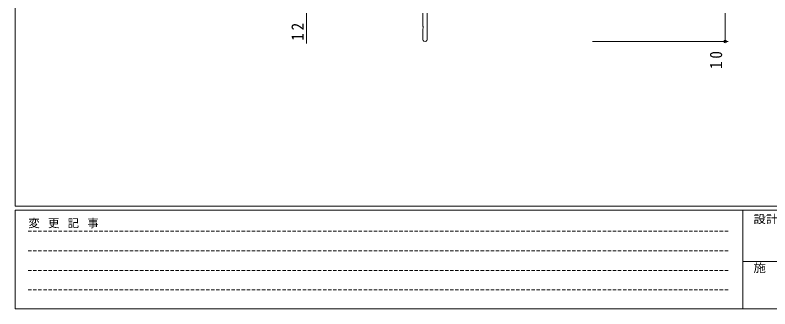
# Model space of a CAD drawing. Units: millimetres on the paper. Extents: x -420 to 373, y -297 to 267.
# Drawn here: x -417.7 to -150.5, y -297 to -193 of the extents above; entities that cross this region are included whole.
import ezdxf
from ezdxf.enums import TextEntityAlignment as Align

# ---------------------------------------------------------------- set-up
doc = ezdxf.new("R2010")
doc.units = ezdxf.units.MM
doc.linetypes.add('DASHED1', pattern=[1.8, 1.2, -0.6])
for name, color, linetype, lineweight in [('0-1_YKK_ZWAK', 7, 'Continuous', 9), ('0-3_YKK_11', 7, 'Continuous', 9), ('0-7_YKK_D', 6, 'Continuous', 9)]:
    doc.layers.add(name, color=color, linetype=linetype, lineweight=lineweight)
doc.styles.add('ＭＳ ゴシック', font='')
doc.styles.get('ＭＳ ゴシック').set_extended_font_data('MS Gothic')

msp = doc.modelspace()

# ---------------------------------------------------------------- linework, layer by layer
at = {"layer": '0-1_YKK_ZWAK'}
for p, q in [((-417.7, -260.6), (-417.7, 264.4)), ((352.3, -260.6), (-417.7, -260.6)), ((-417.7, -297), (-417.7, -262)), ((314.5, -262), (-417.7, -262)), ((-160.1, -262), (-160.1, -297)), ((-160.1, -280.199), (-31.3, -280.199)), ((-417.7, -297), (314.5, -297))]:
    msp.add_line(p, q, dxfattribs=at)
at = {"layer": '0-1_YKK_ZWAK', "linetype": 'DASHED1'}
for p, q in [((-413.101, -269.512), (-164.909, -269.512)), ((-413.101, -276.441), (-164.909, -276.441)), ((-413.101, -283.37), (-164.909, -283.37)), ((-413.101, -290.298), (-164.909, -290.298))]:
    msp.add_line(p, q, dxfattribs=at)
at = {"layer": '0-3_YKK_11'}
for p, q in [((-273.336, -196.846), (-273.336, -192.304)), ((-271.836, -192.304), (-271.836, -201.554)), ((-273.216, -197.029), (-273.336, -196.846)), ((-273.336, -197.762), (-273.216, -197.579)), ((-273.216, -197.579), (-273.216, -197.029)), ((-273.336, -201.554), (-273.336, -197.762))]:
    msp.add_line(p, q, dxfattribs=at)
msp.add_arc((-272.586, -201.554), 0.75, 179.99998, 0, dxfattribs=at)
at = {"layer": '0-7_YKK_D'}
for p, q in [((-314.524, -192.304), (-314.524, -203.044)), ((-166.336, -192.304), (-166.336, -202.304)), ((-213.336, -202.304), (-165.336, -202.304))]:
    msp.add_line(p, q, dxfattribs=at)
msp.add_circle((-166.336, -202.304), 0.425, dxfattribs=at)

# ---------------------------------------------------------------- texts
at = {"layer": '0-1_YKK_ZWAK', "style": 'ＭＳ ゴシック', "width": 1.1}
for s, p in [('設計監理', (-156.331, -267.533)), ('施\u3000\u3000工', (-156.331, -284.854))]:
    msp.add_text(s, height=2.933, dxfattribs=at).set_placement(p, align=Align.BOTTOM_LEFT)
at = {"layer": '0-1_YKK_ZWAK', "insert": (-412.986, -268.447), "char_height": 2.933, "attachment_point": 7, "style": 'ＭＳ ゴシック'}
msp.add_mtext('\\T1.16;変\\~更\\~記\\~事', dxfattribs=at)
at = {"layer": '0-7_YKK_D', "color": 3, "char_height": 4.399, "attachment_point": 7, "rotation": 90, "style": 'ＭＳ ゴシック'}
for s, insert in [('\\T1.36;\\W0.9;12', (-315.524, -202.044)), ('\\T1.36;\\W0.9;10', (-167.336, -212.044))]:
    msp.add_mtext(s, dxfattribs=dict(at, insert=insert))

doc.saveas('drawing.dxf')
